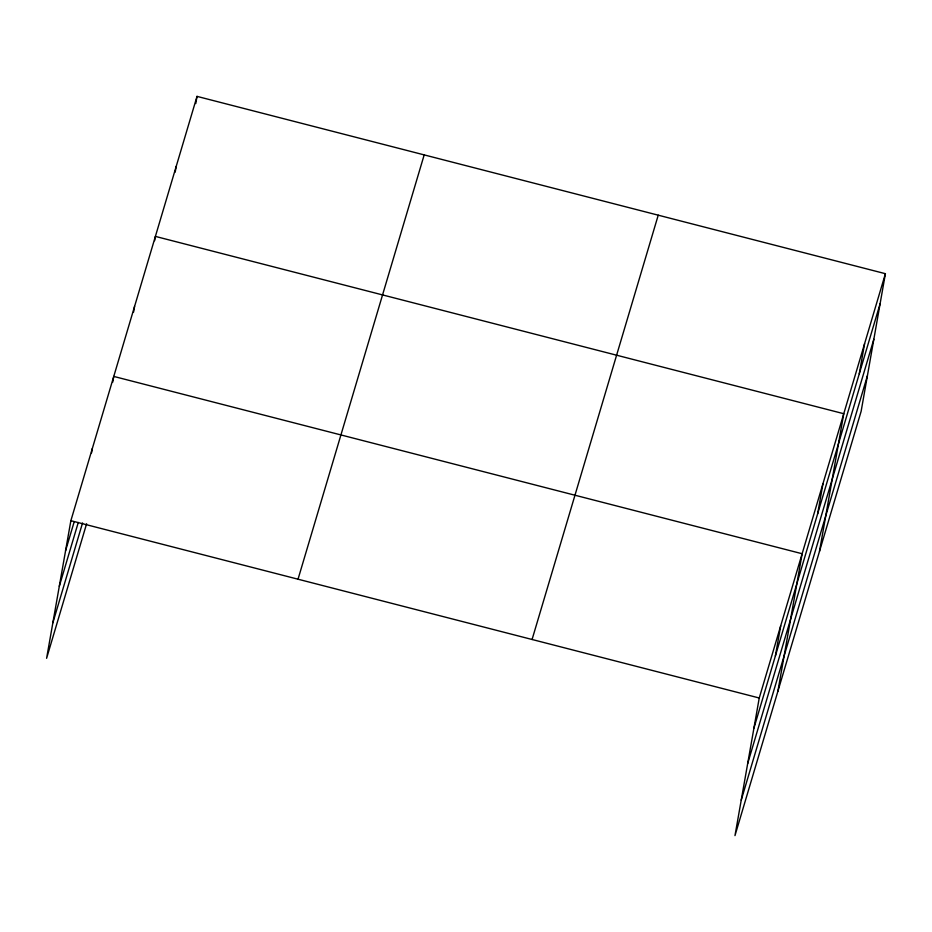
<?xml version="1.0" encoding="UTF-8"?>
<svg xmlns="http://www.w3.org/2000/svg" width="932" height="932" viewBox="0 0 932 932"><rect width="100%" height="100%" fill="white"/><g stroke="black" fill="none" stroke-linecap="round" stroke-linejoin="round"><path stroke-width="1.4" d="M885.4 273.693L759.242 697.998L734.975 835.62L861.133 411.303L885.4 273.693L197.025 96.38L70.867 520.697L46.6 658.307L86.606 523.761M91.557 452.859L92.315 448.56M112.749 382.155L113.762 376.423L802.137 553.736L777.871 691.346M133.567 312.15L134.581 306.418M154.63 240.701L155.388 236.402L843.763 413.715L819.496 551.325M175.193 172.129L176.206 166.397M195.767 103.557L197.025 96.38M775.377 655.965L780.69 625.861M817.644 513.823L822.956 483.72M859.281 373.802L864.581 343.698M65.555 550.789L74.222 521.664M59.298 586.275L78.276 522.468M52.856 622.832L82.552 522.957M298.03 579.203L424.188 154.898M532.079 639.492L658.237 215.175M753.93 728.09L880.088 303.785M747.674 763.576L873.832 339.271M741.231 800.134L867.389 375.829M70.867 520.697L759.242 697.998"/></g></svg>
